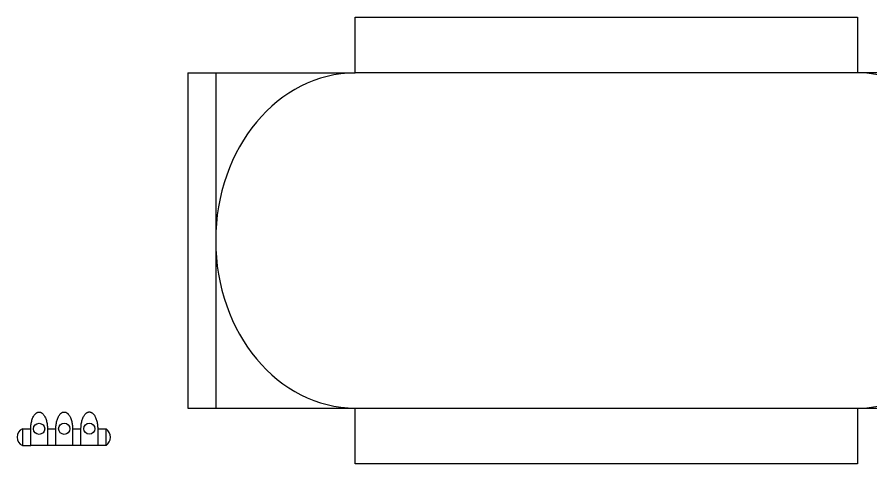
# Model space of a CAD drawing. Header units: millimetres. Extents: x 1662 to 4069, y 1909 to 4526.
# Drawn here: x 1662 to 3192, y 1909 to 2709 of the extents above; entities that cross this region are included whole.
import ezdxf

# ---------------------------------------------------------------- set-up
doc = ezdxf.new("R2010")
doc.units = ezdxf.units.MM

msp = doc.modelspace()

# ---------------------------------------------------------------- linework, layer by layer
for p, q in [((2267.473, 2609.04), (2267.473, 2709.04)), ((2267.473, 2709.04), (3167.473, 2709.04)), ((3167.473, 2709.04), (3167.473, 2609.04)), ((1967.473, 2609.04), (1967.473, 2009.04)), ((1967.473, 2609.04), (2267.473, 2609.04)), ((2017.473, 2609.04), (2017.473, 2009.04)), ((3167.473, 2609.04), (2267.473, 2609.04)), ((3467.473, 2609.04), (3167.473, 2609.04)), ((1967.473, 2009.04), (3467.473, 2009.04)), ((2267.473, 1909.04), (2267.473, 2009.04)), ((3167.473, 2009.04), (3167.473, 1909.04)), ((1670.985, 1971.838), (1670.985, 1941.838)), ((1670.985, 1971.838), (1685.985, 1971.838)), ((1715.985, 1971.838), (1730.985, 1971.838)), ((1760.985, 1971.975), (1775.985, 1971.975)), ((1805.985, 1971.838), (1820.985, 1971.838)), ((1820.985, 1941.838), (1820.985, 1971.838)), ((1670.985, 1941.838), (1685.985, 1941.838)), ((1730.985, 1941.975), (1715.985, 1941.838)), ((1775.985, 1942.112), (1760.985, 1941.975)), ((1820.985, 1941.838), (1805.985, 1941.975)), ((3167.473, 1909.04), (2267.473, 1909.04))]:
    msp.add_line(p, q)
for centre in [(1700.985, 1971.838), (1745.985, 1971.975), (1790.985, 1972.112)]:
    msp.add_circle(centre, 10)
for centre, radius, start, end in [((1678.114, 1956.838), 16.608, 115.421573, 244.578427), ((1810.791, 1956.838), 18.136, 304.200544, 55.799456)]:
    msp.add_arc(centre, radius, start, end)
for centre, start_param, end_param in [((2267.473, 2309.04), 0, 3.14159265), ((3167.473, 2309.04), 3.14159265, 6.28318531)]:
    msp.add_ellipse(centre, major_axis=(0, 300), ratio=0.83333333, start_param=start_param, end_param=end_param)
for points in [[(1715.985, 1941.838), (1715.985, 1956.838), (1715.985, 1971.838), (1715.985, 2001.838), (1700.985, 2001.838), (1685.985, 2001.838), (1685.985, 1971.838), (1685.985, 1956.838), (1685.985, 1941.838), (1700.985, 1941.838), (1715.985, 1941.838)], [(1760.985, 1941.975), (1760.985, 1956.975), (1760.985, 1971.975), (1760.985, 2001.975), (1745.985, 2001.975), (1730.985, 2001.975), (1730.985, 1971.975), (1730.985, 1956.975), (1730.985, 1941.975), (1745.985, 1941.975), (1760.985, 1941.975)], [(1805.985, 1942.112), (1805.985, 1957.112), (1805.985, 1972.112), (1805.985, 2002.112), (1790.985, 2002.112), (1775.985, 2002.112), (1775.985, 1972.112), (1775.985, 1957.112), (1775.985, 1942.112), (1790.985, 1942.112), (1805.985, 1942.112)]]:
    msp.add_rational_spline(points, [1, 1, 1, 0.707106781187, 1, 0.707106781187, 1, 1, 1, 1, 1], degree=2, knots=[0, 0, 0, 1, 1, 2.57079633, 2.57079633, 4.14159265, 4.14159265, 5.14159265, 5.14159265, 6.14159265, 6.14159265, 6.14159265])

doc.saveas('drawing.dxf')
